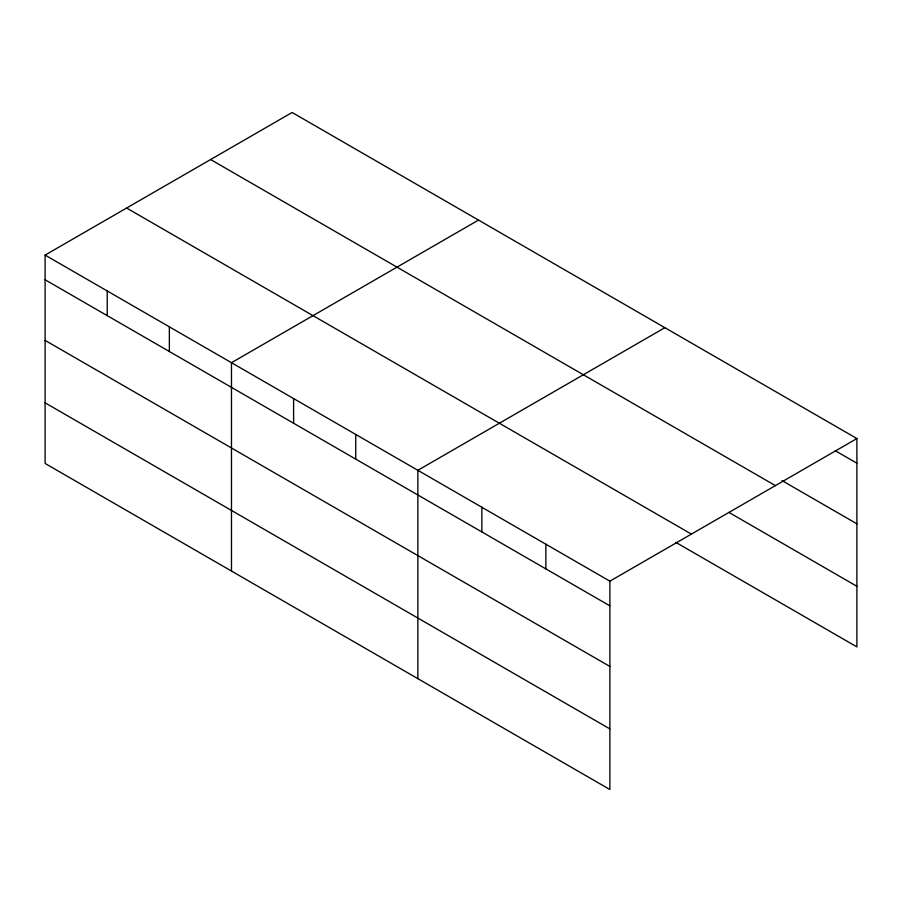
<?xml version="1.0" encoding="UTF-8"?>
<svg xmlns="http://www.w3.org/2000/svg" width="902" height="902" viewBox="0 0 902 902"><rect width="100%" height="100%" fill="white"/><g stroke="black" fill="none" stroke-linecap="round" stroke-linejoin="round"><path stroke-width="1.35" d="M609.876 666.454L609.876 581.17L45.1 255.097L45.1 463.448L609.876 789.521L609.876 666.454L45.1 340.381M675.745 542.316L856.9 646.903L856.9 438.552L292.124 112.479L45.1 255.097M478.5 220.088L231.476 362.705L231.476 571.056M664.875 327.685L417.851 470.303L417.851 678.654M609.876 581.17L856.9 438.552M835.162 450.673L856.9 463.222M782.023 480.608L856.9 523.837M210.606 159.541L775.382 485.614M728.884 512.381L856.9 586.289M126.618 208.035L691.394 534.108M45.1 279.767L609.876 605.84M45.1 402.833L609.876 728.906M545.868 544.21L545.868 568.88M481.86 507.262L481.86 531.932M355.726 434.437L355.726 459.107M293.601 398.571L293.601 423.241M169.35 326.84L169.35 351.509M107.225 290.974L107.225 315.644"/></g></svg>
